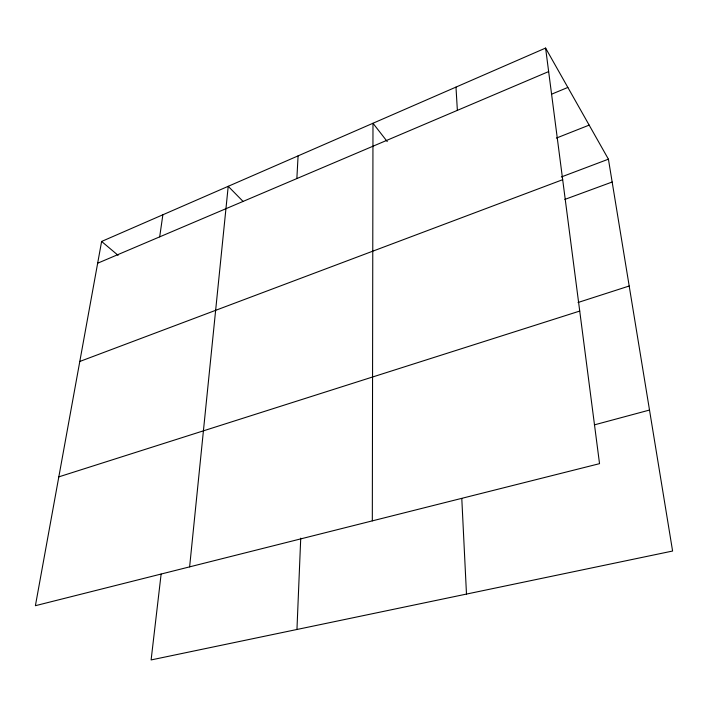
<?xml version="1.0" encoding="UTF-8"?>
<svg xmlns="http://www.w3.org/2000/svg" width="708" height="708" viewBox="0 0 708 708"><rect width="100%" height="100%" fill="white"/><g stroke="black" fill="none" stroke-linecap="round" stroke-linejoin="round"><path stroke-width="1.06" d="M372.32 520.867L372.983 123.254L387.241 141.573M296.953 629.483L300.732 538.151M296.856 178.566L298.086 155.875M189.62 566.869L228.215 186.31L242.879 201.222M161.123 574.073L151.114 659.936L672.6 551.036L608.42 159.185L545.594 48.064L101.616 241.455L35.4 605.694L599.534 463.66L545.594 48.064M159.689 236.853L162.867 214.772M97.66 263.217L548.647 71.57M551.612 94.173L567.851 87.438M556.373 138.078L589.162 125.121M561.32 176.973L608.42 159.185M79.792 361.469L562.683 179.69M564.842 199.417L612.155 182.018M578.038 302.493L629.191 286.014M58.817 476.865L579.728 311.069M594.375 424.871L649.51 410.056M101.616 241.455L118.086 255.331M455.979 87.102L457.368 110.359M461.793 498.538L466.484 594.083"/></g></svg>
